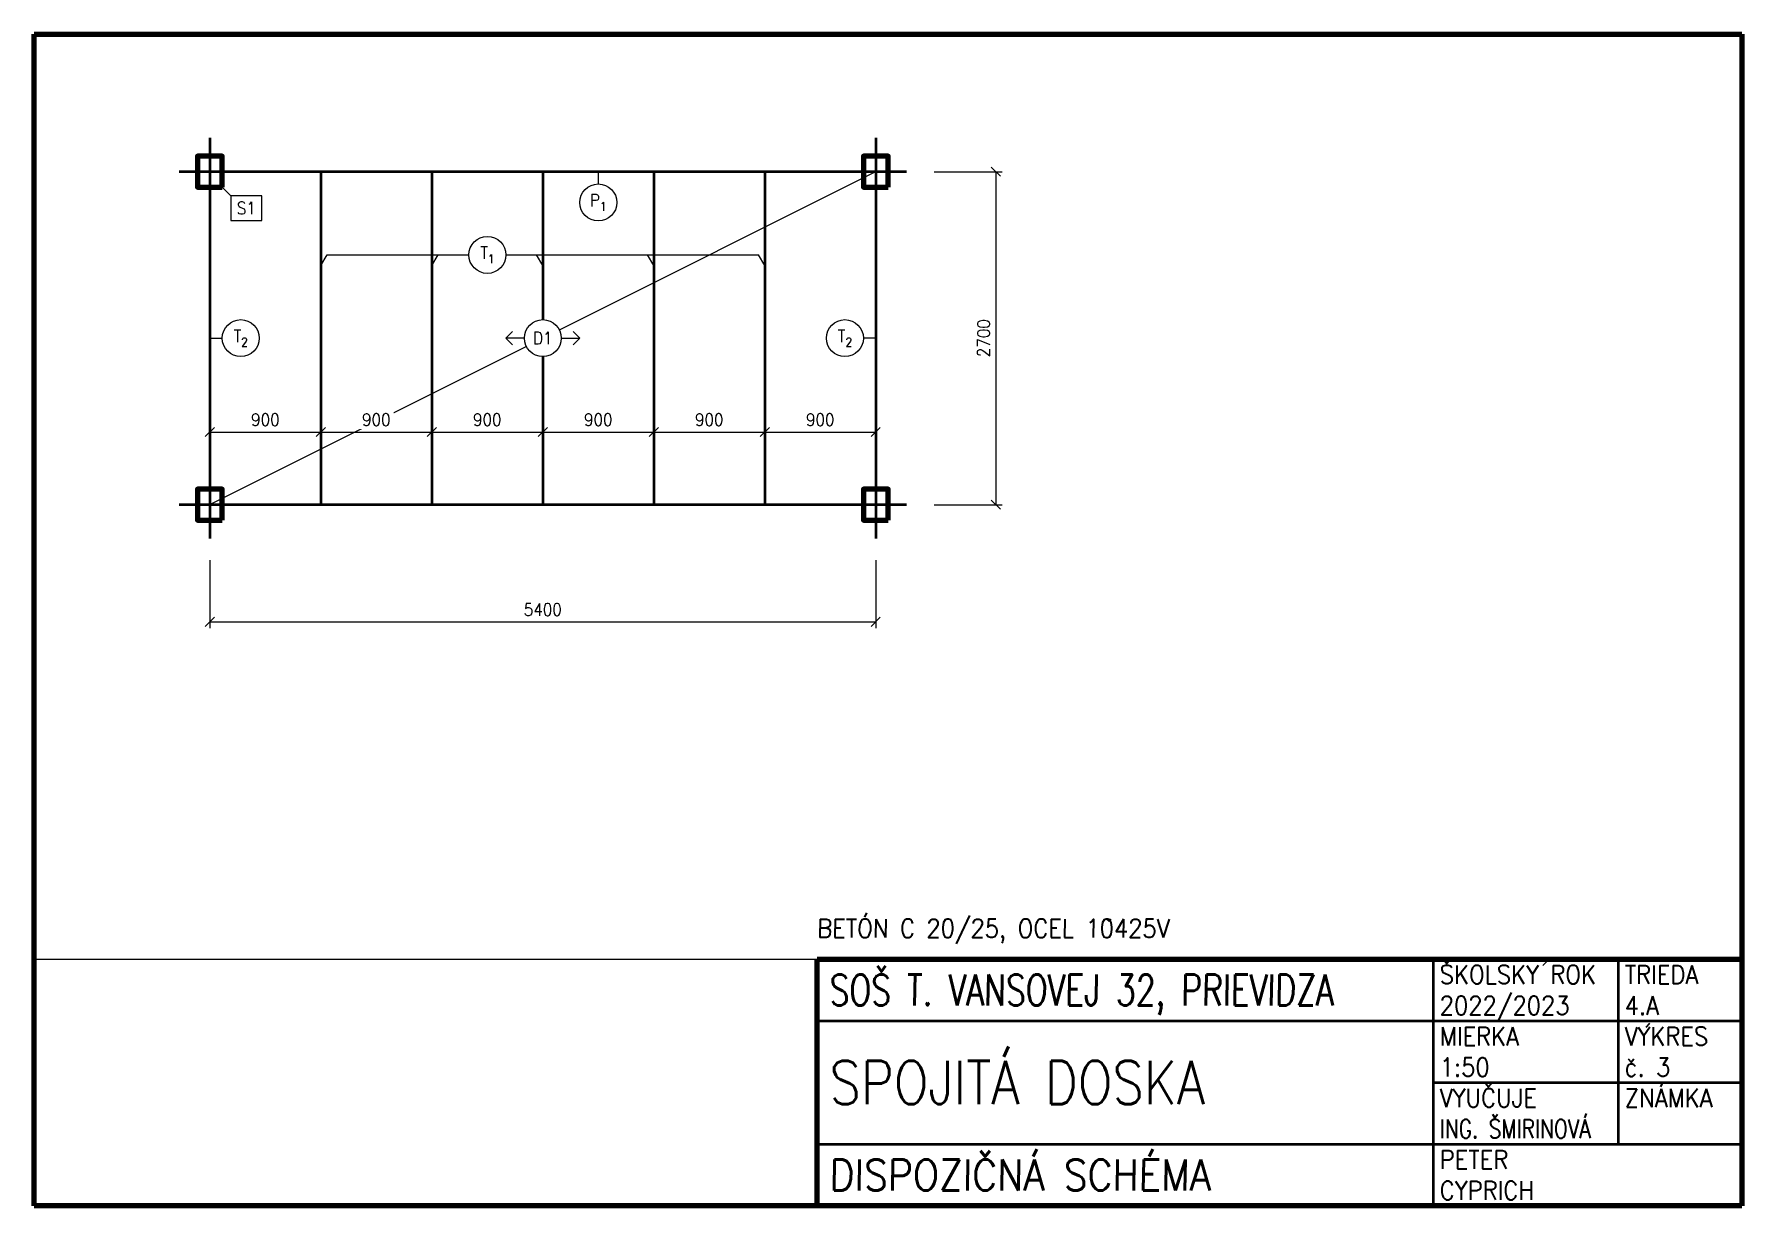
# Paper-space layout 'Print' of a CAD drawing. Header units: millimetres. Extents: x 10 to 287, y 10 to 200.
# The model-space entities are those that its viewports show. They can reach past a viewport. Long polylines and large blocks are cut down to what shows.
import ezdxf
from ezdxf.enums import TextEntityAlignment as Align

# ---------------------------------------------------------------- set-up
doc = ezdxf.new("R2010")
doc.units = ezdxf.units.MM
doc.header["$LTSCALE"] = 0.4
doc.header["$MEASUREMENT"] = 0
doc.linetypes.add('ACAD_ISO10W100', pattern=[18, 12, -3, 0, -3])
for name, color, linetype, lineweight in [('0.18', 51, 'Continuous', 18), ('0.25', 7, 'Continuous', 25), ('0.35', 6, 'Continuous', 35), ('0.7', 30, 'Continuous', 70)]:
    doc.layers.add(name, color=color, linetype=linetype, lineweight=lineweight)
doc.styles.add('MyTextStyle', font='romans.shx', dxfattribs={"width": 0.9})
doc.dimstyles.new('Standard SK ext', dxfattribs={"dimtxt": 100, "dimasz": 75, "dimexe": 50, "dimexo": 0, "dimgap": 50, "dimtad": 1, "dimdec": 0, "dimrnd": 5, "dimzin": 0, "dimdsep": 46, "dimtxsty": 'MyTextStyle', "dimblk": 'OBLIQUE', "dimcen": 0, "dimclrd": 51, "dimclre": 51, "dimadec": 0, "dimazin": 0, "dimtfac": 1, "dimtdec": 0, "dimtofl": 0, "dimtmove": 0, "dimatfit": 2, "dimfxl": 500, "dimfxlon": 1, "dimtolj": 1, "dimtzin": 0, "dimlwd": 18, "dimlwe": 18, "dimarcsym": 0})
doc.dimstyles.new('Standard SK int', dxfattribs={"dimtxt": 100, "dimasz": 75, "dimexe": 50, "dimexo": 0, "dimgap": 50, "dimtad": 1, "dimdec": 0, "dimrnd": 5, "dimzin": 0, "dimtxsty": 'MyTextStyle', "dimblk": 'OBLIQUE', "dimcen": 0, "dimclrd": 51, "dimclre": 51, "dimadec": 0, "dimazin": 1, "dimtm": 1e-09, "dimtfac": 1, "dimtdec": 0, "dimtofl": 0, "dimtmove": 0, "dimatfit": 2, "dimfxl": 50, "dimfxlon": 1, "dimtfill": 1, "dimtfillclr": 250, "dimtolj": 1, "dimtzin": 0, "dimlwd": 18, "dimlwe": 18, "dimarcsym": 0})

# ---------------------------------------------------------------- blocks, each defined once
blk = doc.blocks.new('_Oblique')
at = {"color": 0, "linetype": 'ByBlock', "lineweight": -2}
blk.add_line((-0.5, -0.5), (0.5, 0.5), dxfattribs=at)
blk = doc.blocks.new('*D1')
at = {"layer": '0.25', "color": 51, "linetype": 'Continuous', "lineweight": 18, "transparency": 16777216}
for p, q in [((22584, 27060), (23134, 27060)), ((23084, 27060), (23084, 24360)), ((22584, 24360), (23134, 24360))]:
    blk.add_line(p, q, dxfattribs=at)
at = {"layer": 'Defpoints', "color": 0, "linetype": 'Continuous', "transparency": 16777216}
for p in [(22109, 27060), (22109, 24360), (23084, 24360)]:
    blk.add_point(p, dxfattribs=at)
at = {"layer": '0.25', "color": 51, "linetype": 'Continuous', "lineweight": 18, "transparency": 16777216, "xscale": 75, "yscale": 75, "zscale": 75}
for p, rotation in [((23084, 27060), 90), ((23084, 24360), 270)]:
    blk.add_blockref('_Oblique', p, dxfattribs=dict(at, rotation=rotation))
at = {"layer": '0.25', "color": 0, "linetype": 'Continuous', "transparency": 16777216, "insert": (22984, 25710), "char_height": 100, "attachment_point": 5, "rotation": 90, "style": 'MyTextStyle'}
blk.add_mtext('\\A1;2700', dxfattribs=at)
blk = doc.blocks.new('*D2')
at = {"layer": '0.25', "color": 51, "linetype": 'Continuous', "lineweight": 18, "transparency": 16777216}
for p, q in [((16709, 23910), (16709, 23360)), ((22109, 23910), (22109, 23360)), ((16709, 23410), (22109, 23410))]:
    blk.add_line(p, q, dxfattribs=at)
at = {"layer": 'Defpoints', "color": 0, "linetype": 'Continuous', "transparency": 16777216}
for p in [(16709, 24360), (22109, 24360), (22109, 23410)]:
    blk.add_point(p, dxfattribs=at)
at = {"layer": '0.25', "color": 51, "linetype": 'Continuous', "lineweight": 18, "transparency": 16777216, "xscale": 75, "yscale": 75, "zscale": 75, "rotation": 180}
blk.add_blockref('_Oblique', (16709, 23410), dxfattribs=at)
at = {"layer": '0.25', "color": 51, "linetype": 'Continuous', "lineweight": 18, "transparency": 16777216, "xscale": 75, "yscale": 75, "zscale": 75}
blk.add_blockref('_Oblique', (22109, 23410), dxfattribs=at)
at = {"layer": '0.25', "color": 0, "linetype": 'Continuous', "transparency": 16777216, "insert": (19409, 23510), "char_height": 100, "attachment_point": 5, "style": 'MyTextStyle'}
blk.add_mtext('\\A1;5400', dxfattribs=at)
blk = doc.blocks.new('*D3')
at = {"layer": '0.25', "color": 51, "linetype": 'Continuous', "lineweight": 18, "transparency": 16777216}
for p, q in [((16709, 24899), (16709, 24999)), ((16709, 24949), (17609, 24949)), ((17609, 24899), (17609, 24999))]:
    blk.add_line(p, q, dxfattribs=at)
at = {"layer": 'Defpoints', "color": 0, "linetype": 'Continuous', "transparency": 16777216}
for p in [(17609, 24949), (16709, 24360), (17609, 24360)]:
    blk.add_point(p, dxfattribs=at)
at = {"layer": '0.25', "color": 51, "linetype": 'Continuous', "lineweight": 18, "transparency": 16777216, "xscale": 75, "yscale": 75, "zscale": 75, "rotation": 180}
blk.add_blockref('_Oblique', (16709, 24949), dxfattribs=at)
at = {"layer": '0.25', "color": 51, "linetype": 'Continuous', "lineweight": 18, "transparency": 16777216, "xscale": 75, "yscale": 75, "zscale": 75}
blk.add_blockref('_Oblique', (17609, 24949), dxfattribs=at)
at = {"layer": '0.25', "color": 0, "linetype": 'Continuous', "transparency": 16777216, "insert": (17159, 25049), "char_height": 100, "attachment_point": 5, "style": 'MyTextStyle', "bg_fill": 3, "box_fill_scale": 1.25, "bg_fill_color": 256, "bg_fill_true_color": 13158600, "bg_fill_transparency": 0}
blk.add_mtext('\\A1;900', dxfattribs=at)
blk = doc.blocks.new('*D4')
at = {"layer": '0.25', "color": 51, "linetype": 'Continuous', "lineweight": 18, "transparency": 16777216}
for p, q in [((17609, 24899), (17609, 24999)), ((17609, 24949), (18509, 24949)), ((18509, 24899), (18509, 24999))]:
    blk.add_line(p, q, dxfattribs=at)
at = {"layer": 'Defpoints', "color": 0, "linetype": 'Continuous', "transparency": 16777216}
for p in [(18509, 24949), (17609, 24360), (18509, 24360)]:
    blk.add_point(p, dxfattribs=at)
at = {"layer": '0.25', "color": 51, "linetype": 'Continuous', "lineweight": 18, "transparency": 16777216, "xscale": 75, "yscale": 75, "zscale": 75, "rotation": 180}
blk.add_blockref('_Oblique', (17609, 24949), dxfattribs=at)
at = {"layer": '0.25', "color": 51, "linetype": 'Continuous', "lineweight": 18, "transparency": 16777216, "xscale": 75, "yscale": 75, "zscale": 75}
blk.add_blockref('_Oblique', (18509, 24949), dxfattribs=at)
at = {"layer": '0.25', "color": 0, "linetype": 'Continuous', "transparency": 16777216, "insert": (18059, 25049), "char_height": 100, "attachment_point": 5, "style": 'MyTextStyle', "bg_fill": 3, "box_fill_scale": 1.25, "bg_fill_color": 256, "bg_fill_true_color": 13158600, "bg_fill_transparency": 0}
blk.add_mtext('\\A1;900', dxfattribs=at)
blk = doc.blocks.new('*D5')
at = {"layer": '0.25', "color": 51, "linetype": 'Continuous', "lineweight": 18, "transparency": 16777216}
for p, q in [((18509, 24899), (18509, 24999)), ((18509, 24949), (19409, 24949)), ((19409, 24899), (19409, 24999))]:
    blk.add_line(p, q, dxfattribs=at)
at = {"layer": 'Defpoints', "color": 0, "linetype": 'Continuous', "transparency": 16777216}
for p in [(19409, 24949), (18509, 24360), (19409, 24360)]:
    blk.add_point(p, dxfattribs=at)
at = {"layer": '0.25', "color": 51, "linetype": 'Continuous', "lineweight": 18, "transparency": 16777216, "xscale": 75, "yscale": 75, "zscale": 75, "rotation": 180}
blk.add_blockref('_Oblique', (18509, 24949), dxfattribs=at)
at = {"layer": '0.25', "color": 51, "linetype": 'Continuous', "lineweight": 18, "transparency": 16777216, "xscale": 75, "yscale": 75, "zscale": 75}
blk.add_blockref('_Oblique', (19409, 24949), dxfattribs=at)
at = {"layer": '0.25', "color": 0, "linetype": 'Continuous', "transparency": 16777216, "insert": (18959, 25049), "char_height": 100, "attachment_point": 5, "style": 'MyTextStyle', "bg_fill": 3, "box_fill_scale": 1.25, "bg_fill_color": 256, "bg_fill_true_color": 13158600, "bg_fill_transparency": 0}
blk.add_mtext('\\A1;900', dxfattribs=at)
blk = doc.blocks.new('*D6')
at = {"layer": '0.25', "color": 51, "linetype": 'Continuous', "lineweight": 18, "transparency": 16777216}
for p, q in [((19409, 24899), (19409, 24999)), ((19409, 24949), (20309, 24949)), ((20309, 24899), (20309, 24999))]:
    blk.add_line(p, q, dxfattribs=at)
at = {"layer": 'Defpoints', "color": 0, "linetype": 'Continuous', "transparency": 16777216}
for p in [(20309, 24949), (19409, 24360), (20309, 24360)]:
    blk.add_point(p, dxfattribs=at)
at = {"layer": '0.25', "color": 51, "linetype": 'Continuous', "lineweight": 18, "transparency": 16777216, "xscale": 75, "yscale": 75, "zscale": 75, "rotation": 180}
blk.add_blockref('_Oblique', (19409, 24949), dxfattribs=at)
at = {"layer": '0.25', "color": 51, "linetype": 'Continuous', "lineweight": 18, "transparency": 16777216, "xscale": 75, "yscale": 75, "zscale": 75}
blk.add_blockref('_Oblique', (20309, 24949), dxfattribs=at)
at = {"layer": '0.25', "color": 0, "linetype": 'Continuous', "transparency": 16777216, "insert": (19859, 25049), "char_height": 100, "attachment_point": 5, "style": 'MyTextStyle', "bg_fill": 3, "box_fill_scale": 1.25, "bg_fill_color": 256, "bg_fill_true_color": 13158600, "bg_fill_transparency": 0}
blk.add_mtext('\\A1;900', dxfattribs=at)
blk = doc.blocks.new('*D7')
at = {"layer": '0.25', "color": 51, "linetype": 'Continuous', "lineweight": 18, "transparency": 16777216}
for p, q in [((20309, 24899), (20309, 24999)), ((20309, 24949), (21209, 24949)), ((21209, 24899), (21209, 24999))]:
    blk.add_line(p, q, dxfattribs=at)
at = {"layer": 'Defpoints', "color": 0, "linetype": 'Continuous', "transparency": 16777216}
for p in [(21209, 24949), (20309, 24360), (21209, 24360)]:
    blk.add_point(p, dxfattribs=at)
at = {"layer": '0.25', "color": 51, "linetype": 'Continuous', "lineweight": 18, "transparency": 16777216, "xscale": 75, "yscale": 75, "zscale": 75, "rotation": 180}
blk.add_blockref('_Oblique', (20309, 24949), dxfattribs=at)
at = {"layer": '0.25', "color": 51, "linetype": 'Continuous', "lineweight": 18, "transparency": 16777216, "xscale": 75, "yscale": 75, "zscale": 75}
blk.add_blockref('_Oblique', (21209, 24949), dxfattribs=at)
at = {"layer": '0.25', "color": 0, "linetype": 'Continuous', "transparency": 16777216, "insert": (20759, 25049), "char_height": 100, "attachment_point": 5, "style": 'MyTextStyle', "bg_fill": 3, "box_fill_scale": 1.25, "bg_fill_color": 256, "bg_fill_true_color": 13158600, "bg_fill_transparency": 0}
blk.add_mtext('\\A1;900', dxfattribs=at)
blk = doc.blocks.new('*D8')
at = {"layer": '0.25', "color": 51, "linetype": 'Continuous', "lineweight": 18, "transparency": 16777216}
for p, q in [((21209, 24899), (21209, 24999)), ((21209, 24949), (22109, 24949)), ((22109, 24899), (22109, 24999))]:
    blk.add_line(p, q, dxfattribs=at)
at = {"layer": 'Defpoints', "color": 0, "linetype": 'Continuous', "transparency": 16777216}
for p in [(22109, 24949), (21209, 24360), (22109, 24360)]:
    blk.add_point(p, dxfattribs=at)
at = {"layer": '0.25', "color": 51, "linetype": 'Continuous', "lineweight": 18, "transparency": 16777216, "xscale": 75, "yscale": 75, "zscale": 75, "rotation": 180}
blk.add_blockref('_Oblique', (21209, 24949), dxfattribs=at)
at = {"layer": '0.25', "color": 51, "linetype": 'Continuous', "lineweight": 18, "transparency": 16777216, "xscale": 75, "yscale": 75, "zscale": 75}
blk.add_blockref('_Oblique', (22109, 24949), dxfattribs=at)
at = {"layer": '0.25', "color": 0, "linetype": 'Continuous', "transparency": 16777216, "insert": (21659, 25049), "char_height": 100, "attachment_point": 5, "style": 'MyTextStyle', "bg_fill": 3, "box_fill_scale": 1.25, "bg_fill_color": 256, "bg_fill_true_color": 13158600, "bg_fill_transparency": 0}
blk.add_mtext('\\A1;900', dxfattribs=at)

msp = doc.modelspace()

# ---------------------------------------------------------------- linework, layer by layer
at = {"layer": '0.18', "linetype": 'Continuous'}
for p, q in [((19543.6, 25777.5), (22109.4, 27060.4)), ((19859.4, 27060.4), (19859.4, 26960.4)), ((16809.4, 26935.4), (16880.1, 26864.7)), ((17609.4, 26298.8), (17659.4, 26385.4)), ((17659.4, 26385.4), (18809.4, 26385.4)), ((18509.4, 26298.8), (18559.4, 26385.4)), ((19109.4, 26385.4), (21159.4, 26385.4)), ((19409.4, 26298.8), (19359.4, 26385.4)), ((20309.4, 26298.8), (20259.4, 26385.4)), ((21209.4, 26298.8), (21159.4, 26385.4)), ((19109.4, 25710.4), (19162.4, 25763.4)), ((19709.4, 25710.4), (19656.4, 25763.4)), ((16709.4, 25710.4), (16809.4, 25710.4)), ((16709.4, 24360.4), (19275.2, 25643.3)), ((19259.4, 25710.4), (19109.4, 25710.4)), ((19109.4, 25710.4), (19162.4, 25657.4)), ((19559.4, 25710.4), (19709.4, 25710.4)), ((19709.4, 25710.4), (19656.4, 25657.4)), ((22109.4, 25710.4), (22009.4, 25710.4))]:
    msp.add_line(p, q, dxfattribs=at)
msp.add_lwpolyline([(16880.1, 26664.7), (17130.1, 26664.7), (17130.1, 26864.7), (16880.1, 26864.7)], close=True, dxfattribs=at)
for centre in [(19859.4, 26810.4), (18959.4, 26385.4), (16959.4, 25710.4), (19409.4, 25710.4), (21859.4, 25710.4)]:
    msp.add_circle(centre, 150, dxfattribs=at)
at = {"layer": '0.35', "linetype": 'ACAD_ISO10W100'}
for p, q in [((16709.4, 27335.4), (16709.4, 24085.4)), ((22109.4, 27335.4), (22109.4, 24085.4)), ((16459.4, 27060.4), (22359.4, 27060.4)), ((17609.4, 27060.4), (17609.4, 24360.4)), ((18509.4, 27060.4), (18509.4, 24360.4)), ((19409.4, 27060.4), (19409.4, 25860.4)), ((20309.4, 27060.4), (20309.4, 24360.4)), ((21209.4, 27060.4), (21209.4, 24360.4)), ((19409.4, 25560.4), (19409.4, 24360.4)), ((16459.4, 24360.4), (22359.4, 24360.4))]:
    msp.add_line(p, q, dxfattribs=at)
at = {"layer": '0.7', "linetype": 'Continuous'}
for points in [[(16809.4, 26935.4), (16809.4, 27185.4), (16609.4, 27185.4), (16609.4, 26935.4)], [(22209.4, 26935.4), (22209.4, 27185.4), (22009.4, 27185.4), (22009.4, 26935.4)]]:
    msp.add_lwpolyline(points, close=True, dxfattribs=at)

# ---------------------------------------------------------------- texts
at = {"layer": '0.25', "linetype": 'Continuous', "char_height": 100, "attachment_point": 5, "style": 'MyTextStyle'}
for s, insert in [('\\A1;{\\Fromans|c238;P\\H0.7x;\\S^ 1;}', (19859.4, 26810.4)), ('\\A1;{\\Fromans|c238;S1}', (17005.1, 26764.7)), ('\\A1;{\\Fromans|c238;T\\H0.7x;\\S^ 1;}', (18959.4, 26385.4)), ('\\A1;{\\Fromans|c238;T\\H0.7x;\\S^ 2;}', (16959.4, 25710.4)), ('\\A1;{\\Fromans|c238;T\\H0.7x;\\S^ 2;}', (21859.4, 25710.4)), ('{\\Fromans|c238;D1}', (19409.4, 25710.4))]:
    msp.add_mtext_dynamic_manual_height_columns(s, width=100, gutter_width=500, heights=[0], dxfattribs=dict(at, insert=insert))

# ---------------------------------------------------------------- dimensions: what is measured, and where the dimension line sits
at = {"layer": '0.25', "linetype": 'Continuous'}
dim = msp.add_linear_dim(base=(23084.4, 24360.4), p1=(22109.4, 27060.4), p2=(22109.4, 24360.4), angle=90, dimstyle='Standard SK ext', dxfattribs=at)
dim.commit()
dim.dimension.update_dxf_attribs({"geometry": '*D1', "text_midpoint": (22984.4, 25710.4)})
dim = msp.add_linear_dim(base=(22109.4, 23410.4), p1=(16709.4, 24360.4), p2=(22109.4, 24360.4), dimstyle='Standard SK ext', dxfattribs=at)
dim.commit()
dim.dimension.update_dxf_attribs({"geometry": '*D2', "text_midpoint": (19409.4, 23510.4)})

# ---------------------------------------------------------------- next in the draw order: dimensions: what is measured, and where the dimension line sits
dim = msp.add_linear_dim(base=(17609.4, 24949.5), p1=(16709.4, 24360.4), p2=(17609.4, 24360.4), dimstyle='Standard SK int', dxfattribs=at)
dim.commit()
dim.dimension.update_dxf_attribs({"geometry": '*D3', "text_midpoint": (17159.4, 25049.5)})

# ---------------------------------------------------------------- next in the draw order: linework, layer by layer
at = {"layer": '0.7', "linetype": 'Continuous'}
msp.add_lwpolyline([(16809.4, 24235.4), (16809.4, 24485.4), (16609.4, 24485.4), (16609.4, 24235.4)], close=True, dxfattribs=at)

# ---------------------------------------------------------------- next in the draw order: dimensions: what is measured, and where the dimension line sits
at = {"layer": '0.25', "linetype": 'Continuous'}
dim = msp.add_linear_dim(base=(18509.4, 24949.5), p1=(17609.4, 24360.4), p2=(18509.4, 24360.4), dimstyle='Standard SK int', override={"dimtmove": 1}, dxfattribs=at)
dim.commit()
dim.dimension.update_dxf_attribs({"geometry": '*D4', "text_midpoint": (18059.4, 25049.5)})

# ---------------------------------------------------------------- next in the draw order: dimensions: what is measured, and where the dimension line sits
dim = msp.add_linear_dim(base=(19409.4, 24949.5), p1=(18509.4, 24360.4), p2=(19409.4, 24360.4), dimstyle='Standard SK int', override={"dimtmove": 1}, dxfattribs=at)
dim.commit()
dim.dimension.update_dxf_attribs({"geometry": '*D5', "text_midpoint": (18959.4, 25049.5)})

# ---------------------------------------------------------------- next in the draw order: dimensions: what is measured, and where the dimension line sits
dim = msp.add_linear_dim(base=(20309.4, 24949.5), p1=(19409.4, 24360.4), p2=(20309.4, 24360.4), dimstyle='Standard SK int', override={"dimtmove": 1}, dxfattribs=at)
dim.commit()
dim.dimension.update_dxf_attribs({"geometry": '*D6', "text_midpoint": (19859.4, 25049.5)})

# ---------------------------------------------------------------- next in the draw order: dimensions: what is measured, and where the dimension line sits
dim = msp.add_linear_dim(base=(21209.4, 24949.5), p1=(20309.4, 24360.4), p2=(21209.4, 24360.4), dimstyle='Standard SK int', override={"dimtmove": 1}, dxfattribs=at)
dim.commit()
dim.dimension.update_dxf_attribs({"geometry": '*D7', "text_midpoint": (20759.4, 25049.5)})

# ---------------------------------------------------------------- next in the draw order: dimensions: what is measured, and where the dimension line sits
dim = msp.add_linear_dim(base=(22109.4, 24949.5), p1=(21209.4, 24360.4), p2=(22109.4, 24360.4), dimstyle='Standard SK int', override={"dimtmove": 1}, dxfattribs=at)
dim.commit()
dim.dimension.update_dxf_attribs({"geometry": '*D8', "text_midpoint": (21659.4, 25049.5)})

# ---------------------------------------------------------------- next in the draw order: linework, layer by layer
at = {"layer": '0.7', "linetype": 'Continuous'}
msp.add_lwpolyline([(22209.4, 24235.4), (22209.4, 24485.4), (22009.4, 24485.4), (22009.4, 24235.4)], close=True, dxfattribs=at)

psp = doc.layouts.new('Print')

# ---------------------------------------------------------------- linework, layer by layer
at = {"layer": '0.18'}
psp.add_line((254.71, 49), (255.35, 49.64), dxfattribs=at)
at = {"layer": '0.25', "linetype": 'Continuous'}
for p, q in [((184, 56.49), (184.35, 56.14)), ((184.35, 56.14), (184.7, 56.49))]:
    psp.add_line(p, q, dxfattribs=at)
at = {"layer": '0.25'}
psp.add_line((271.47, 39), (272.1, 39.64), dxfattribs=at)
at = {"layer": '0.35'}
for p, q in [((237, 10), (237, 50)), ((267, 20), (267, 50)), ((137, 40), (287, 40)), ((237, 30), (287, 30)), ((137, 20), (287, 20))]:
    psp.add_line(p, q, dxfattribs=at)
at = {"layer": '0.7', "linetype": 'Continuous'}
for p, q in [((10, 200), (287, 200)), ((10, 10), (10, 200)), ((287, 200), (287, 10)), ((287, 10), (10, 10))]:
    psp.add_line(p, q, dxfattribs=at)
at = {"layer": '0.7'}
for p, q in [((137, 50), (287, 50)), ((137, 10), (137, 50)), ((287, 50), (287, 10)), ((287, 10), (137, 10))]:
    psp.add_line(p, q, dxfattribs=at)

# ---------------------------------------------------------------- texts
at = {"layer": '0.25', "style": 'MyTextStyle', "oblique": 0.75}
for s, height, width, p in [('BETÓN C 20/25, OCEL 10425V', 3, 0.9, (137, 55)), ('SOŠ T. VANSOVEJ 32, PRIEVIDZA', 5, 0.75, (139, 45)), ('DISPOZIČNÁ SCHÉMA', 5, 0.9, (139, 15))]:
    psp.add_text(s, height=height, dxfattribs=dict(at, width=width)).set_placement(p, align=Align.MIDDLE_LEFT)
at = {"layer": '0.25', "style": 'MyTextStyle', "width": 0.9}
for s, p in [('ŠKOLSKY ROK', (238, 49)), ('TRIEDA', (268, 49)), ('MIERKA', (238, 39)), ('VYKRES', (268, 39)), ('VYUČUJE', (238, 29)), ('ZNÁMKA', (268, 29)), ('PETER', (238, 19))]:
    psp.add_text(s, height=3, dxfattribs=at).set_placement(p, align=Align.TOP_LEFT)
at = {"layer": '0.25', "style": 'MyTextStyle'}
for s, width, p in [('2022/2023', 0.9, (238, 41)), ('4.A', 0.9, (268, 41)), ('1:50', 0.9, (238, 31)), ('č. 3', 0.9, (268, 31)), ('ING. ŠMIRINOVÁ', 0.8, (238, 21)), ('CYPRICH', 0.9, (238, 11))]:
    psp.add_text(s, height=3, dxfattribs=dict(at, width=width)).set_placement(p)
at = {"layer": '0.7', "style": 'MyTextStyle', "width": 0.85}
psp.add_text('SPOJITÁ DOSKA', height=7, dxfattribs=at).set_placement((139, 30), align=Align.MIDDLE_LEFT)

# ---------------------------------------------------------------- viewports
at = {"layer": 'Defpoints', "linetype": 'Continuous', "view_target_point": (21676.73, 20865.76)}
psp.add_viewport(center=(148.5, 125), size=(277, 150), view_center_point=(532.13, 3559.25), view_height=7500, dxfattribs=at)

doc.saveas('drawing.dxf')
